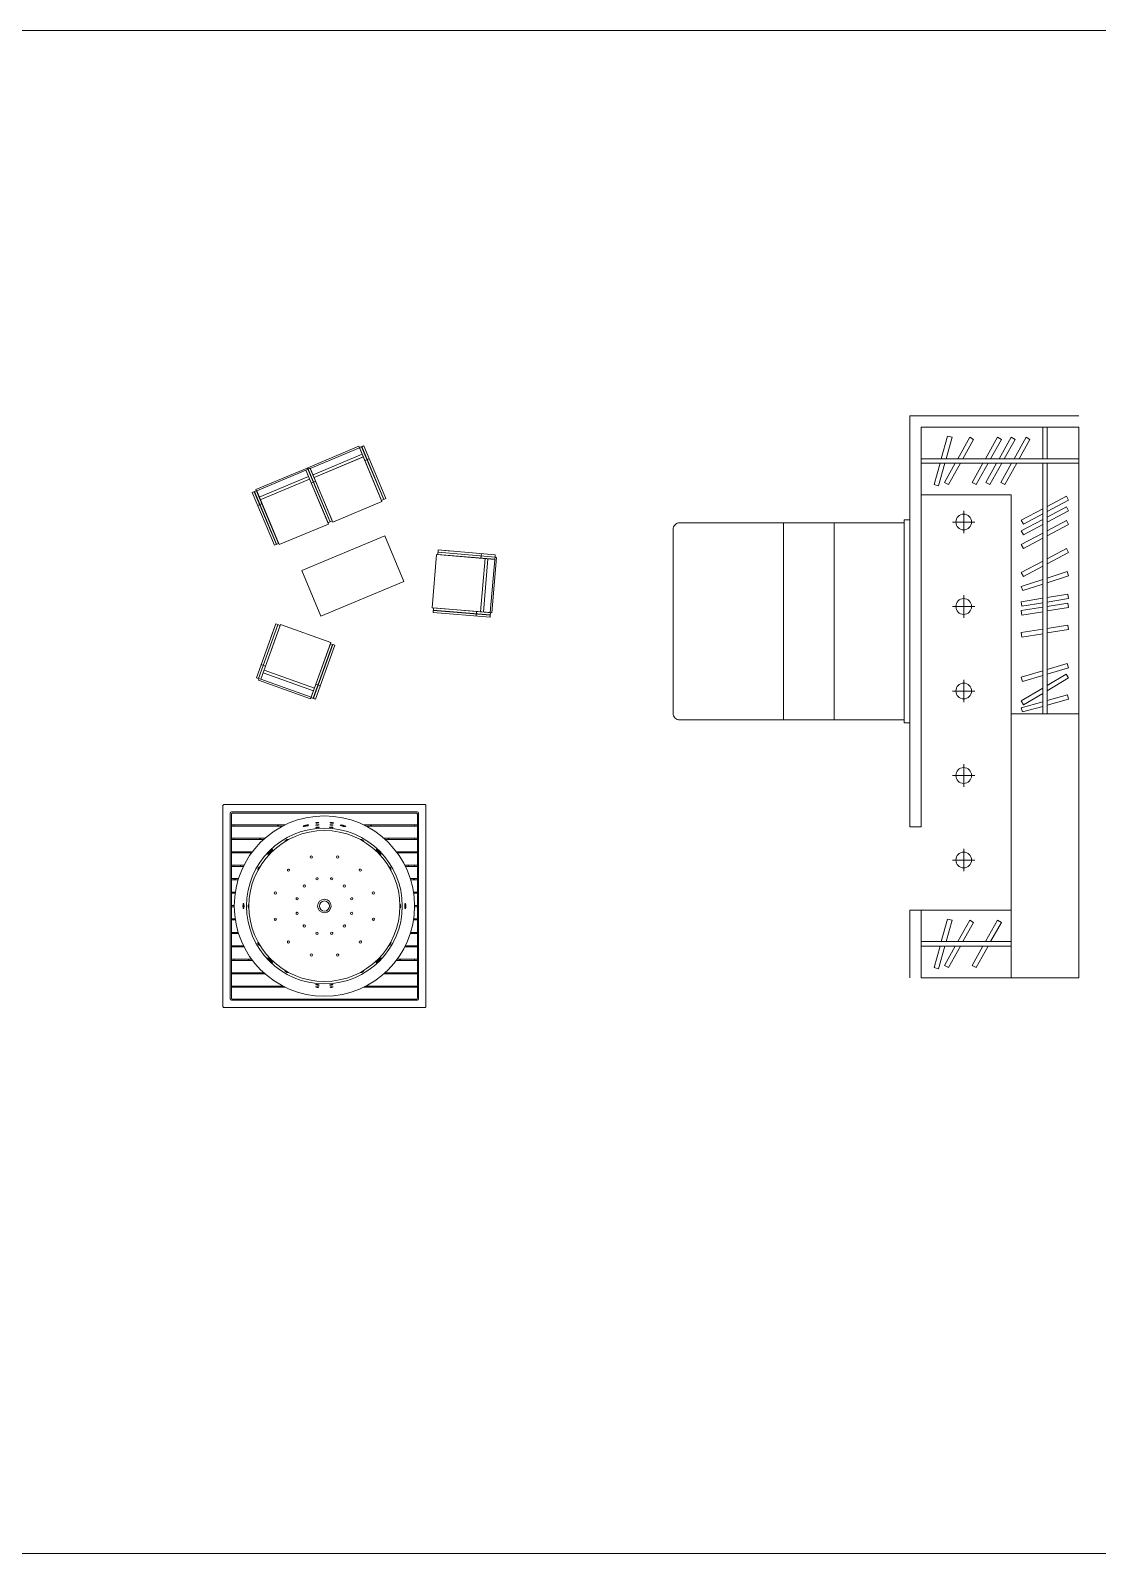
# Model space of a CAD drawing. Header units: millimetres. Extents: x 19901 to 42199, y 14545 to 21214.
# Drawn here: x 27104 to 28051, y 19548 to 20900 of the extents above; entities that cross this region are included whole.
import ezdxf

# ---------------------------------------------------------------- set-up
doc = ezdxf.new("R2010")
doc.units = ezdxf.units.MM
for name, color, linetype, lineweight in [('A-FURN', 9, 'Continuous', 13), ('Arredi', 175, 'Continuous', 13), ('ARREDI_attrezzature_furniture', 175, 'Continuous', 13), ('PROIEZIONI_finissime_fine lines', 251, 'Continuous', 5), ('Wall', 7, 'Continuous', 20)]:
    doc.layers.add(name, color=color, linetype=linetype, lineweight=lineweight)

msp = doc.modelspace()

# ---------------------------------------------------------------- linework, layer by layer
at = {"layer": 'A-FURN'}
for p, q in [((27281, 20205), (27281, 20040)), ((27282, 20206), (27446.8, 20206)), ((27282, 20194.5), (27329.7, 20194.5)), ((27284.5, 20194.5), (27284.5, 20193.5)), ((27447, 20194.5), (27399.3, 20194.5)), ((27444.5, 20194.5), (27444.5, 20193.5)), ((27448, 20204.8), (27448, 20040)), ((27282, 20193.5), (27327.7, 20193.5)), ((27282, 20182.6), (27311.7, 20182.6)), ((27282, 20181.6), (27310.6, 20181.6)), ((27284.5, 20182.6), (27284.5, 20181.6)), ((27447, 20193.5), (27401.3, 20193.5)), ((27447, 20182.6), (27417.3, 20182.6)), ((27447, 20181.6), (27418.4, 20181.6)), ((27444.5, 20182.6), (27444.5, 20181.6)), ((27282, 20170.7), (27300.7, 20170.7)), ((27282, 20169.7), (27299.9, 20169.7)), ((27284.5, 20170.7), (27284.5, 20169.7)), ((27447, 20170.7), (27428.4, 20170.7)), ((27447, 20169.7), (27429.1, 20169.7)), ((27444.5, 20170.7), (27444.5, 20169.7)), ((27282, 20158.7), (27293.2, 20158.7)), ((27282, 20157.7), (27292.7, 20157.7)), ((27284.5, 20158.7), (27284.5, 20157.7)), ((27447, 20158.7), (27435.8, 20158.7)), ((27447, 20157.7), (27436.3, 20157.7)), ((27444.5, 20158.7), (27444.5, 20157.7)), ((27282, 20146.8), (27288.3, 20146.8)), ((27282, 20145.8), (27288, 20145.8)), ((27284.5, 20146.8), (27284.5, 20145.8)), ((27447, 20146.8), (27440.7, 20146.8)), ((27447, 20145.8), (27441, 20145.8)), ((27444.5, 20146.8), (27444.5, 20145.8)), ((27282, 20134.9), (27285.5, 20134.9)), ((27282, 20133.9), (27285.3, 20133.9)), ((27284.5, 20134.9), (27284.5, 20133.9)), ((27447, 20134.9), (27443.5, 20134.9)), ((27447, 20133.9), (27443.7, 20133.9)), ((27444.5, 20134.9), (27444.5, 20133.9)), ((27282, 20123), (27284.5, 20123)), ((27282, 20121.9), (27284.5, 20121.9)), ((27447, 20123), (27444.5, 20123)), ((27447, 20121.9), (27444.5, 20121.9)), ((27282, 20111.1), (27285.3, 20111.1)), ((27282, 20110.1), (27285.5, 20110.1)), ((27282, 20099.1), (27288, 20099.1)), ((27284.5, 20110.1), (27284.5, 20111.1)), ((27284.5, 20098.1), (27284.5, 20099.1)), ((27284.5, 20098.1), (27284.5, 20099.1)), ((27447, 20099.1), (27441, 20099.1)), ((27447, 20110.1), (27443.5, 20110.1)), ((27447, 20111.1), (27443.7, 20111.1)), ((27444.5, 20110.1), (27444.5, 20111.1)), ((27444.5, 20098.1), (27444.5, 20099.1)), ((27444.5, 20098.1), (27444.5, 20099.1)), ((27282, 20098.1), (27288.3, 20098.1)), ((27282, 20087.2), (27292.7, 20087.2)), ((27282, 20086.2), (27293.2, 20086.2)), ((27284.5, 20086.2), (27284.5, 20087.2)), ((27447, 20086.2), (27435.8, 20086.2)), ((27447, 20087.2), (27436.3, 20087.2)), ((27447, 20098.1), (27440.7, 20098.1)), ((27444.5, 20086.2), (27444.5, 20087.2)), ((27282, 20075.3), (27299.9, 20075.3)), ((27282, 20074.3), (27300.7, 20074.3)), ((27284.5, 20074.3), (27284.5, 20075.3)), ((27447, 20074.3), (27428.4, 20074.3)), ((27447, 20075.3), (27429.1, 20075.3)), ((27444.5, 20074.3), (27444.5, 20075.3)), ((27282, 20063.3), (27310.6, 20063.3)), ((27282, 20062.3), (27311.7, 20062.3)), ((27284.5, 20062.3), (27284.5, 20063.3)), ((27447, 20062.3), (27417.3, 20062.3)), ((27447, 20063.3), (27418.4, 20063.3)), ((27444.5, 20062.3), (27444.5, 20063.3)), ((27282, 20051.4), (27327.7, 20051.4)), ((27282, 20050.4), (27329.7, 20050.4)), ((27284.5, 20050.4), (27284.5, 20051.4)), ((27358.3, 20052.1), (27358.3, 20052.1)), ((27370.7, 20052.1), (27370.7, 20052.1)), ((27447, 20050.4), (27399.3, 20050.4)), ((27447, 20051.4), (27401.3, 20051.4)), ((27282, 20039), (27447, 20039))]:
    msp.add_line(p, q, dxfattribs=at)
msp.add_lwpolyline([(23218, 20899.5), (28252.1, 20899.5), (28252.1, 19547.9), (23218, 19547.9)], close=True, dxfattribs=at)
for points in [[(27454.5, 20211.8, 0.414214), (27453.8, 20212.5), (27275.2, 20212.5, 0.414214), (27274.5, 20211.8), (27274.5, 20033.2, 0.414214), (27275.2, 20032.5), (27453.8, 20032.5, 0.414214), (27454.5, 20033.2)], [(27447, 20203.9, 0.414214), (27446, 20204.9), (27283, 20204.9, 0.414214), (27282, 20203.9), (27282, 20040.9, 0.414214), (27283, 20039.9), (27446, 20039.9, 0.414214), (27447, 20040.9)]]:
    msp.add_lwpolyline(points, format="xyb", close=True, dxfattribs=at)
for radius in [80, 69.1, 67, 6, 4.5]:
    msp.add_circle((27364.5, 20122.5), radius, dxfattribs=at)
for centre, radius, start, end in [((27282, 20205), 1, 90, 180), ((27364.5, 20122.5), 82.5, 119.153, 120.5483), ((27364.5, 20122.5), 82.5, 59.4517, 60.847), ((27446.8, 20204.8), 1.2, 0, 90), ((27364.5, 20122.5), 82.5, 133.2191, 134.224), ((27364.5, 20122.5), 82.5, 45.776, 46.7809), ((27364.5, 20122.5), 82.5, 144.2564, 145.1076), ((27364.5, 20122.5), 82.5, 34.8924, 35.7436), ((27364.5, 20122.5), 82.5, 153.9231, 154.6938), ((27364.5, 20122.5), 82.5, 25.3062, 26.0769), ((27364.5, 20122.5), 82.5, 162.8428, 163.5682), ((27364.5, 20122.5), 82.5, 16.4318, 17.1572), ((27364.5, 20122.5), 82.5, 171.3491, 172.051), ((27364.5, 20122.5), 82.5, 7.949, 8.6509), ((27364.5, 20122.5), 82.5, 179.6396, 180.3341), ((27364.5, 20122.5), 82.5, 179.6659, 180.3604), ((27364.5, 20122.5), 82.5, 359.6659, 0.3604), ((27364.5, 20122.5), 82.5, 359.6396, 0.3341), ((27364.5, 20122.5), 82.5, 187.949, 188.6509), ((27364.5, 20122.5), 82.5, 196.4318, 197.1572), ((27364.5, 20122.5), 82.5, 196.4318, 197.1572), ((27364.5, 20122.5), 82.5, 342.8428, 343.5682), ((27364.5, 20122.5), 82.5, 342.8428, 343.5682), ((27364.5, 20122.5), 82.5, 351.3491, 352.051), ((27364.5, 20122.5), 82.5, 205.3062, 206.0769), ((27364.5, 20122.5), 82.5, 333.9231, 334.6938), ((27364.5, 20122.5), 82.5, 214.8924, 215.7436), ((27364.5, 20122.5), 82.5, 324.2564, 325.1076), ((27364.5, 20122.5), 82.5, 225.776, 226.7809), ((27364.5, 20122.5), 82.5, 313.2191, 314.224), ((27364.5, 20122.5), 82.5, 239.4517, 240.847), ((27364.5, 20122.5), 82.5, 299.153, 300.5483), ((27282, 20040), 1, 180, 270), ((27447, 20040), 1, 270, 0)]:
    msp.add_arc(centre, radius, start, end, dxfattribs=at)
for points, knots in [([(27350.5, 20194.3), (27350.3, 20194.7), (27348.1, 20194.3), (27347.8, 20194.2), (27347.6, 20194.2), (27345.6, 20193.6), (27345.6, 20193.2)], [0, 0, 0, 0, 1, 1, 1, 2, 2, 2, 2]), ([(27345.9, 20193.5), (27346.6, 20193.5), (27347.5, 20193.7), (27348.2, 20193.8), (27348.8, 20194), (27349.5, 20194.2), (27350.1, 20194.5)], [0, 0, 0, 0, 1, 1, 1, 2, 2, 2, 2]), ([(27359.6, 20196.5), (27359.6, 20196.5), (27359.6, 20196.5), (27359.6, 20196.5), (27359.6, 20196.5), (27359.5, 20196.5), (27359.5, 20196.5), (27359.5, 20196.5), (27359.5, 20196.5), (27359.5, 20196.5), (27359.5, 20196.5), (27359.5, 20196.6), (27359.5, 20196.6), (27359.5, 20196.6), (27359.4, 20196.6), (27359.4, 20196.6), (27359.4, 20196.6), (27359.3, 20196.6), (27359.3, 20196.6), (27358.9, 20196.7), (27358.3, 20196.7), (27357.9, 20196.6), (27357.8, 20196.6), (27356.6, 20196.5), (27356.6, 20196.2)], [0, 0, 0, 0, 1, 1, 1, 2, 2, 2, 3, 3, 3, 4, 4, 4, 5, 5, 5, 6, 6, 6, 7, 7, 7, 8, 8, 8, 8]), ([(27372.3, 20194.3), (27372.3, 20194.5), (27370.9, 20194.7), (27370.7, 20194.7), (27370.4, 20194.7), (27369.9, 20194.7), (27369.5, 20194.6), (27369.5, 20194.6), (27369.5, 20194.6), (27369.5, 20194.6), (27369.5, 20194.6), (27369.4, 20194.6), (27369.4, 20194.6), (27369.4, 20194.6), (27369.4, 20194.6), (27369.4, 20194.6), (27369.4, 20194.6), (27369.3, 20194.6), (27369.3, 20194.6), (27369.3, 20194.6), (27369.3, 20194.5), (27369.3, 20194.5), (27369.3, 20194.5), (27369.3, 20194.5), (27369.3, 20194.5)], [0, 0, 0, 0, 1, 1, 1, 2, 2, 2, 3, 3, 3, 4, 4, 4, 5, 5, 5, 6, 6, 6, 7, 7, 7, 8, 8, 8, 8]), ([(27372.5, 20196.2), (27372.5, 20196.2), (27372.5, 20196.2), (27372.5, 20196.2), (27372.5, 20196.2), (27372.5, 20196.3), (27372.5, 20196.3), (27372.5, 20196.3), (27372.4, 20196.3), (27372.4, 20196.3), (27372.4, 20196.3), (27372.4, 20196.3), (27372.4, 20196.3), (27372.4, 20196.3), (27372.3, 20196.3), (27372.3, 20196.3), (27372.3, 20196.3), (27372.2, 20196.4), (27372.2, 20196.4), (27371.8, 20196.5), (27371.3, 20196.6), (27370.9, 20196.6), (27370.5, 20196.7), (27370.1, 20196.7), (27369.7, 20196.6), (27369.7, 20196.6), (27369.6, 20196.6), (27369.6, 20196.6), (27369.6, 20196.6), (27369.6, 20196.5), (27369.6, 20196.5), (27369.6, 20196.5), (27369.5, 20196.5), (27369.5, 20196.5), (27369.5, 20196.5), (27369.5, 20196.5), (27369.5, 20196.5), (27369.5, 20196.5), (27369.5, 20196.5), (27369.5, 20196.5), (27369.5, 20196.5), (27369.5, 20196.5), (27369.5, 20196.5)], [0, 0, 0, 0, 1, 1, 1, 2, 2, 2, 3, 3, 3, 4, 4, 4, 5, 5, 5, 6, 6, 6, 7, 7, 7, 8, 8, 8, 9, 9, 9, 10, 10, 10, 11, 11, 11, 12, 12, 12, 13, 13, 13, 14, 14, 14, 14]), ([(27369.5, 20196.5), (27369.5, 20196.5), (27369.5, 20196.4), (27369.5, 20196.4), (27369.5, 20196.4), (27369.5, 20196.4), (27369.5, 20196.4), (27369.5, 20196.4), (27369.5, 20196.4), (27369.5, 20196.4), (27369.5, 20196.4), (27369.6, 20196.3), (27369.6, 20196.3), (27369.6, 20196.3), (27369.6, 20196.3), (27369.6, 20196.3), (27370, 20196.2), (27370.5, 20196.1), (27370.9, 20196.1), (27371.3, 20196), (27371.8, 20196), (27372.2, 20196.1), (27372.2, 20196.1), (27372.3, 20196.1), (27372.3, 20196.1), (27372.3, 20196.1), (27372.4, 20196.1), (27372.4, 20196.1), (27372.4, 20196.1), (27372.4, 20196.1), (27372.4, 20196.1), (27372.4, 20196.1), (27372.5, 20196.1), (27372.5, 20196.1), (27372.5, 20196.1), (27372.5, 20196.2), (27372.5, 20196.2), (27372.5, 20196.2), (27372.5, 20196.2), (27372.5, 20196.2)], [0, 0, 0, 0, 1, 1, 1, 2, 2, 2, 3, 3, 3, 4, 4, 4, 5, 5, 5, 6, 6, 6, 7, 7, 7, 8, 8, 8, 9, 9, 9, 10, 10, 10, 11, 11, 11, 12, 12, 12, 13, 13, 13, 13]), ([(27378.5, 20194.3), (27378.5, 20193.9), (27380.7, 20193.3), (27381, 20193.3), (27381.2, 20193.2), (27383.3, 20192.8), (27383.4, 20193.2)], [0, 0, 0, 0, 1, 1, 1, 2, 2, 2, 2]), ([(27379, 20194.5), (27379.6, 20194.1), (27380.4, 20193.9), (27381.1, 20193.8), (27381.7, 20193.6), (27382.5, 20193.5), (27383.1, 20193.5)], [0, 0, 0, 0, 1, 1, 1, 2, 2, 2, 2]), ([(27359.9, 20192.4), (27359.9, 20192.5), (27359.7, 20192.5), (27359.6, 20192.5), (27359.3, 20192.6), (27358.7, 20192.6), (27358.3, 20192.6), (27358.1, 20192.5), (27357, 20192.4), (27356.9, 20192.1)], [0, 0, 0, 0, 1, 1, 1, 2, 2, 2, 3, 3, 3, 3]), ([(27356.9, 20192.1), (27357, 20192), (27357, 20192), (27357.1, 20192), (27357.5, 20191.9), (27357.9, 20191.9), (27358.3, 20192), (27358.8, 20192), (27359.3, 20192.1), (27359.7, 20192.2), (27359.8, 20192.3), (27359.9, 20192.3), (27359.9, 20192.4)], [0, 0, 0, 0, 1, 1, 1, 2, 2, 2, 3, 3, 3, 4, 4, 4, 4]), ([(27369.1, 20192.4), (27369.1, 20192.4), (27369.1, 20192.4), (27369.1, 20192.4), (27369.1, 20192.4), (27369.2, 20192.3), (27369.2, 20192.3), (27369.2, 20192.3), (27369.2, 20192.3), (27369.2, 20192.3), (27369.2, 20192.3), (27369.2, 20192.3), (27369.2, 20192.3), (27369.2, 20192.3), (27369.3, 20192.2), (27369.3, 20192.2), (27369.7, 20192.1), (27370.1, 20192), (27370.5, 20192), (27370.9, 20192), (27371.5, 20191.9), (27371.9, 20192), (27372, 20192), (27372.1, 20192), (27372.1, 20192.1)], [0, 0, 0, 0, 1, 1, 1, 2, 2, 2, 3, 3, 3, 4, 4, 4, 5, 5, 5, 6, 6, 6, 7, 7, 7, 8, 8, 8, 8]), ([(27318.5, 20172.8), (27318.1, 20173.1), (27316, 20171.3), (27315.8, 20171), (27315.5, 20170.8), (27313.8, 20168.8), (27314.1, 20168.4)], [0, 0, 0, 0, 1, 1, 1, 2, 2, 2, 2]), ([(27314.1, 20168.8), (27314.9, 20169.2), (27315.6, 20169.9), (27316.3, 20170.6), (27316.9, 20171.1), (27317.7, 20172), (27318.1, 20172.8)], [0, 0, 0, 0, 1, 1, 1, 2, 2, 2, 2]), ([(27314.1, 20168.4), (27314.5, 20168.1), (27316.5, 20170), (27316.6, 20170.1), (27316.8, 20170.3), (27318.9, 20172.4), (27318.5, 20172.8)], [0, 0, 0, 0, 1, 1, 1, 2, 2, 2, 2]), ([(27353.7, 20166.2), (27353.8, 20166.1), (27353.8, 20166.1), (27353.8, 20166), (27353.8, 20165.4), (27353.3, 20165), (27352.8, 20165), (27352.2, 20165), (27351.8, 20165.4), (27351.8, 20166), (27351.8, 20166.5), (27352.2, 20167), (27352.8, 20167), (27353.2, 20167), (27353.6, 20166.7), (27353.7, 20166.2)], [0, 0, 0, 0, 1, 1, 1, 2, 2, 2, 3, 3, 3, 4, 4, 4, 5, 5, 5, 5]), ([(27375.2, 20166.2), (27375.3, 20166.7), (27375.7, 20167), (27376.2, 20167), (27376.7, 20167), (27377.2, 20166.5), (27377.2, 20166), (27377.2, 20165.4), (27376.7, 20165), (27376.2, 20165), (27375.6, 20165), (27375.2, 20165.4), (27375.2, 20166), (27375.2, 20166.1), (27375.2, 20166.1), (27375.2, 20166.2)], [0, 0, 0, 0, 1, 1, 1, 2, 2, 2, 3, 3, 3, 4, 4, 4, 5, 5, 5, 5]), ([(27410.5, 20172.8), (27410.1, 20172.4), (27412.2, 20170.3), (27412.4, 20170.1), (27412.5, 20170), (27414.5, 20168.1), (27414.8, 20168.4)], [0, 0, 0, 0, 1, 1, 1, 2, 2, 2, 2]), ([(27414.8, 20168.4), (27415.2, 20168.8), (27413.4, 20170.8), (27413.2, 20171), (27413, 20171.3), (27410.9, 20173.1), (27410.5, 20172.8)], [0, 0, 0, 0, 1, 1, 1, 2, 2, 2, 2]), ([(27410.9, 20172.8), (27411.2, 20172), (27412.1, 20171.1), (27412.7, 20170.6), (27413.3, 20169.9), (27414, 20169.2), (27414.8, 20168.8)], [0, 0, 0, 0, 1, 1, 1, 2, 2, 2, 2]), ([(27333.3, 20155), (27333.5, 20154.8), (27333.6, 20154.6), (27333.6, 20154.3), (27333.6, 20153.8), (27333.1, 20153.3), (27332.6, 20153.3), (27332, 20153.3), (27331.6, 20153.8), (27331.6, 20154.3), (27331.6, 20154.9), (27332, 20155.3), (27332.6, 20155.3), (27332.8, 20155.3), (27333.1, 20155.2), (27333.3, 20155)], [0, 0, 0, 0, 1, 1, 1, 2, 2, 2, 3, 3, 3, 4, 4, 4, 5, 5, 5, 5]), ([(27395.7, 20155), (27395.9, 20155.2), (27396.1, 20155.3), (27396.4, 20155.3), (27396.9, 20155.3), (27397.4, 20154.9), (27397.4, 20154.3), (27397.4, 20153.8), (27396.9, 20153.3), (27396.4, 20153.3), (27395.8, 20153.3), (27395.4, 20153.8), (27395.4, 20154.3), (27395.4, 20154.6), (27395.5, 20154.8), (27395.7, 20155)], [0, 0, 0, 0, 1, 1, 1, 2, 2, 2, 3, 3, 3, 4, 4, 4, 5, 5, 5, 5]), ([(27347.4, 20140.9), (27347.6, 20140.7), (27347.7, 20140.4), (27347.7, 20140.2), (27347.7, 20139.6), (27347.3, 20139.2), (27346.7, 20139.2), (27346.2, 20139.2), (27345.7, 20139.6), (27345.7, 20140.2), (27345.7, 20140.7), (27346.2, 20141.2), (27346.7, 20141.2), (27347, 20141.2), (27347.3, 20141.1), (27347.4, 20140.9)], [0, 0, 0, 0, 1, 1, 1, 2, 2, 2, 3, 3, 3, 4, 4, 4, 5, 5, 5, 5]), ([(27358.9, 20146.9), (27358.9, 20146.8), (27359, 20146.7), (27359, 20146.6), (27359, 20146.1), (27358.5, 20145.6), (27358, 20145.6), (27357.4, 20145.6), (27356.9, 20146.1), (27356.9, 20146.6), (27356.9, 20147.2), (27357.4, 20147.6), (27358, 20147.6), (27358.4, 20147.6), (27358.8, 20147.3), (27358.9, 20146.9)], [0, 0, 0, 0, 1, 1, 1, 2, 2, 2, 3, 3, 3, 4, 4, 4, 5, 5, 5, 5]), ([(27370, 20146.9), (27370.2, 20147.3), (27370.6, 20147.6), (27371, 20147.6), (27371.6, 20147.6), (27372, 20147.2), (27372, 20146.6), (27372, 20146.1), (27371.6, 20145.6), (27371, 20145.6), (27370.5, 20145.6), (27370, 20146.1), (27370, 20146.6), (27370, 20146.7), (27370, 20146.8), (27370, 20146.9)], [0, 0, 0, 0, 1, 1, 1, 2, 2, 2, 3, 3, 3, 4, 4, 4, 5, 5, 5, 5]), ([(27381.5, 20140.9), (27381.7, 20141.1), (27382, 20141.2), (27382.2, 20141.2), (27382.8, 20141.2), (27383.2, 20140.7), (27383.2, 20140.2), (27383.2, 20139.6), (27382.8, 20139.2), (27382.2, 20139.2), (27381.7, 20139.2), (27381.2, 20139.6), (27381.2, 20140.2), (27381.2, 20140.4), (27381.3, 20140.7), (27381.5, 20140.9)], [0, 0, 0, 0, 1, 1, 1, 2, 2, 2, 3, 3, 3, 4, 4, 4, 5, 5, 5, 5]), ([(27321.2, 20135.1), (27321.6, 20135), (27321.9, 20134.6), (27321.9, 20134.1), (27321.9, 20133.6), (27321.5, 20133.1), (27320.9, 20133.1), (27320.4, 20133.1), (27319.9, 20133.6), (27319.9, 20134.1), (27319.9, 20134.7), (27320.4, 20135.1), (27320.9, 20135.1), (27321, 20135.1), (27321.1, 20135.1), (27321.2, 20135.1)], [0, 0, 0, 0, 1, 1, 1, 2, 2, 2, 3, 3, 3, 4, 4, 4, 5, 5, 5, 5]), ([(27340.5, 20129.9), (27341, 20129.8), (27341.3, 20129.4), (27341.3, 20128.9), (27341.3, 20128.4), (27340.8, 20127.9), (27340.3, 20127.9), (27339.7, 20127.9), (27339.3, 20128.4), (27339.3, 20128.9), (27339.3, 20129.5), (27339.7, 20129.9), (27340.3, 20129.9), (27340.3, 20129.9), (27340.4, 20129.9), (27340.5, 20129.9)], [0, 0, 0, 0, 1, 1, 1, 2, 2, 2, 3, 3, 3, 4, 4, 4, 5, 5, 5, 5]), ([(27388.4, 20129.9), (27388.5, 20129.9), (27388.6, 20129.9), (27388.7, 20129.9), (27389.3, 20129.9), (27389.7, 20129.5), (27389.7, 20128.9), (27389.7, 20128.4), (27389.3, 20127.9), (27388.7, 20127.9), (27388.2, 20127.9), (27387.7, 20128.4), (27387.7, 20128.9), (27387.7, 20129.4), (27388, 20129.8), (27388.4, 20129.9)], [0, 0, 0, 0, 1, 1, 1, 2, 2, 2, 3, 3, 3, 4, 4, 4, 5, 5, 5, 5]), ([(27407.8, 20135.1), (27407.9, 20135.1), (27408, 20135.1), (27408, 20135.1), (27408.6, 20135.1), (27409, 20134.7), (27409, 20134.1), (27409, 20133.6), (27408.6, 20133.1), (27408, 20133.1), (27407.5, 20133.1), (27407, 20133.6), (27407, 20134.1), (27407, 20134.6), (27407.3, 20135), (27407.8, 20135.1)], [0, 0, 0, 0, 1, 1, 1, 2, 2, 2, 3, 3, 3, 4, 4, 4, 5, 5, 5, 5]), ([(27292.8, 20125), (27292.3, 20124.9), (27292.2, 20122.9), (27292.2, 20122.6), (27292.2, 20122.3), (27292.3, 20120.1), (27292.8, 20120)], [0, 0, 0, 0, 1, 1, 1, 2, 2, 2, 2]), ([(27297.1, 20124), (27296.8, 20123.9), (27296.8, 20122.7), (27296.8, 20122.6), (27296.8, 20122.4), (27296.8, 20121), (27297.1, 20121)], [0, 0, 0, 0, 1, 1, 1, 2, 2, 2, 2]), ([(27297.1, 20121), (27297.1, 20121), (27297.1, 20121), (27297.1, 20121), (27297.1, 20121), (27297.2, 20121), (27297.2, 20121), (27297.2, 20121), (27297.2, 20121), (27297.2, 20121), (27297.2, 20121), (27297.2, 20121.1), (27297.2, 20121.1), (27297.2, 20121.1), (27297.2, 20121.1), (27297.2, 20121.1), (27297.2, 20121.1), (27297.3, 20121.2), (27297.3, 20121.2), (27297.4, 20121.7), (27297.4, 20122.1), (27297.4, 20122.6), (27297.4, 20122.9), (27297.4, 20123.5), (27297.2, 20123.8), (27297.2, 20123.8), (27297.2, 20123.9), (27297.2, 20123.9), (27297.2, 20123.9), (27297.2, 20123.9), (27297.2, 20123.9), (27297.2, 20123.9), (27297.2, 20123.9), (27297.2, 20123.9), (27297.2, 20123.9), (27297.1, 20124), (27297.1, 20124), (27297.1, 20124), (27297.1, 20124), (27297.1, 20124)], [0, 0, 0, 0, 1, 1, 1, 2, 2, 2, 3, 3, 3, 4, 4, 4, 5, 5, 5, 6, 6, 6, 7, 7, 7, 8, 8, 8, 9, 9, 9, 10, 10, 10, 11, 11, 11, 12, 12, 12, 13, 13, 13, 13]), ([(27340, 20117), (27340.1, 20117), (27340.2, 20117), (27340.3, 20117), (27340.8, 20117), (27341.3, 20116.5), (27341.3, 20116), (27341.3, 20115.4), (27340.8, 20115), (27340.3, 20115), (27339.7, 20115), (27339.3, 20115.4), (27339.3, 20116), (27339.3, 20116.4), (27339.6, 20116.8), (27340, 20117)], [0, 0, 0, 0, 1, 1, 1, 2, 2, 2, 3, 3, 3, 4, 4, 4, 5, 5, 5, 5]), ([(27389, 20117), (27389.4, 20116.8), (27389.7, 20116.4), (27389.7, 20116), (27389.7, 20115.4), (27389.3, 20115), (27388.7, 20115), (27388.2, 20115), (27387.7, 20115.4), (27387.7, 20116), (27387.7, 20116.5), (27388.2, 20117), (27388.7, 20117), (27388.8, 20117), (27388.9, 20117), (27389, 20117)], [0, 0, 0, 0, 1, 1, 1, 2, 2, 2, 3, 3, 3, 4, 4, 4, 5, 5, 5, 5]), ([(27431.9, 20124), (27431.9, 20124), (27431.8, 20124), (27431.8, 20124), (27431.8, 20124), (27431.8, 20123.9), (27431.8, 20123.9), (27431.8, 20123.9), (27431.8, 20123.9), (27431.8, 20123.9), (27431.8, 20123.9), (27431.7, 20123.9), (27431.7, 20123.9), (27431.7, 20123.9), (27431.7, 20123.8), (27431.7, 20123.8), (27431.6, 20123.5), (27431.6, 20122.9), (27431.6, 20122.6), (27431.6, 20122.1), (27431.6, 20121.7), (27431.7, 20121.2), (27431.7, 20121.2), (27431.7, 20121.1), (27431.7, 20121.1), (27431.7, 20121.1), (27431.7, 20121.1), (27431.7, 20121.1), (27431.7, 20121.1), (27431.8, 20121), (27431.8, 20121), (27431.8, 20121), (27431.8, 20121), (27431.8, 20121), (27431.8, 20121), (27431.8, 20121), (27431.8, 20121), (27431.8, 20121), (27431.9, 20121), (27431.9, 20121)], [0, 0, 0, 0, 1, 1, 1, 2, 2, 2, 3, 3, 3, 4, 4, 4, 5, 5, 5, 6, 6, 6, 7, 7, 7, 8, 8, 8, 9, 9, 9, 10, 10, 10, 11, 11, 11, 12, 12, 12, 13, 13, 13, 13]), ([(27431.9, 20121), (27432.1, 20121), (27432.2, 20122.4), (27432.2, 20122.6), (27432.2, 20122.7), (27432.1, 20123.9), (27431.9, 20124)], [0, 0, 0, 0, 1, 1, 1, 2, 2, 2, 2]), ([(27436.2, 20120), (27436.7, 20120.1), (27436.8, 20122.3), (27436.7, 20122.6), (27436.8, 20122.9), (27436.6, 20124.9), (27436.2, 20125)], [0, 0, 0, 0, 1, 1, 1, 2, 2, 2, 2]), ([(27320.7, 20111.8), (27320.7, 20111.8), (27320.8, 20111.8), (27320.9, 20111.8), (27321.5, 20111.8), (27321.9, 20111.4), (27321.9, 20110.8), (27321.9, 20110.3), (27321.5, 20109.8), (27320.9, 20109.8), (27320.4, 20109.8), (27319.9, 20110.3), (27319.9, 20110.8), (27319.9, 20111.3), (27320.2, 20111.7), (27320.7, 20111.8)], [0, 0, 0, 0, 1, 1, 1, 2, 2, 2, 3, 3, 3, 4, 4, 4, 5, 5, 5, 5]), ([(27346, 20105.5), (27346.2, 20105.7), (27346.5, 20105.8), (27346.7, 20105.8), (27347.3, 20105.8), (27347.7, 20105.3), (27347.7, 20104.8), (27347.7, 20104.2), (27347.3, 20103.8), (27346.7, 20103.8), (27346.2, 20103.8), (27345.7, 20104.2), (27345.7, 20104.8), (27345.7, 20105), (27345.8, 20105.3), (27346, 20105.5)], [0, 0, 0, 0, 1, 1, 1, 2, 2, 2, 3, 3, 3, 4, 4, 4, 5, 5, 5, 5]), ([(27357, 20098.6), (27357.1, 20099), (27357.5, 20099.3), (27358, 20099.3), (27358.5, 20099.3), (27359, 20098.9), (27359, 20098.3), (27359, 20097.7), (27358.5, 20097.3), (27358, 20097.3), (27357.4, 20097.3), (27356.9, 20097.7), (27356.9, 20098.3), (27356.9, 20098.4), (27357, 20098.5), (27357, 20098.6)], [0, 0, 0, 0, 1, 1, 1, 2, 2, 2, 3, 3, 3, 4, 4, 4, 5, 5, 5, 5]), ([(27372, 20098.6), (27372, 20098.5), (27372, 20098.4), (27372, 20098.3), (27372, 20097.7), (27371.6, 20097.3), (27371, 20097.3), (27370.5, 20097.3), (27370, 20097.7), (27370, 20098.3), (27370, 20098.9), (27370.5, 20099.3), (27371, 20099.3), (27371.5, 20099.3), (27371.9, 20099), (27372, 20098.6)], [0, 0, 0, 0, 1, 1, 1, 2, 2, 2, 3, 3, 3, 4, 4, 4, 5, 5, 5, 5]), ([(27382.9, 20105.5), (27383.1, 20105.3), (27383.2, 20105), (27383.2, 20104.8), (27383.2, 20104.2), (27382.8, 20103.8), (27382.2, 20103.8), (27381.7, 20103.8), (27381.2, 20104.2), (27381.2, 20104.8), (27381.2, 20105.3), (27381.7, 20105.8), (27382.2, 20105.8), (27382.5, 20105.8), (27382.7, 20105.7), (27382.9, 20105.5)], [0, 0, 0, 0, 1, 1, 1, 2, 2, 2, 3, 3, 3, 4, 4, 4, 5, 5, 5, 5]), ([(27408.3, 20111.8), (27408.7, 20111.7), (27409, 20111.3), (27409, 20110.8), (27409, 20110.3), (27408.6, 20109.8), (27408, 20109.8), (27407.5, 20109.8), (27407, 20110.3), (27407, 20110.8), (27407, 20111.4), (27407.5, 20111.8), (27408, 20111.8), (27408.1, 20111.8), (27408.2, 20111.8), (27408.3, 20111.8)], [0, 0, 0, 0, 1, 1, 1, 2, 2, 2, 3, 3, 3, 4, 4, 4, 5, 5, 5, 5]), ([(27305.4, 20090.1), (27305.4, 20090.1), (27305.4, 20090.1), (27305.4, 20090.1), (27305.4, 20090.1), (27305.3, 20090.1), (27305.3, 20090.1), (27305.3, 20090.1), (27305.3, 20090), (27305.3, 20090), (27305.3, 20090), (27305.3, 20090), (27305.3, 20090), (27305.3, 20090), (27305.3, 20089.9), (27305.3, 20089.9), (27305.3, 20089.9), (27305.3, 20089.9), (27305.3, 20089.9), (27305.4, 20089.5), (27305.6, 20089.1), (27305.8, 20088.7), (27305.9, 20088.6), (27306.6, 20087.4), (27306.9, 20087.5)], [0, 0, 0, 0, 1, 1, 1, 2, 2, 2, 3, 3, 3, 4, 4, 4, 5, 5, 5, 6, 6, 6, 7, 7, 7, 8, 8, 8, 8]), ([(27306.9, 20087.5), (27307.1, 20087.6), (27306.4, 20089), (27306.3, 20089), (27306.1, 20089.4), (27305.9, 20089.8), (27305.6, 20090), (27305.5, 20090.1), (27305.5, 20090.1), (27305.4, 20090.1)], [0, 0, 0, 0, 1, 1, 1, 2, 2, 2, 3, 3, 3, 3]), ([(27331.9, 20091.3), (27332.1, 20091.5), (27332.3, 20091.6), (27332.6, 20091.6), (27333.1, 20091.6), (27333.6, 20091.2), (27333.6, 20090.6), (27333.6, 20090.1), (27333.1, 20089.6), (27332.6, 20089.6), (27332, 20089.6), (27331.6, 20090.1), (27331.6, 20090.6), (27331.6, 20090.9), (27331.7, 20091.1), (27331.9, 20091.3)], [0, 0, 0, 0, 1, 1, 1, 2, 2, 2, 3, 3, 3, 4, 4, 4, 5, 5, 5, 5]), ([(27397.1, 20091.3), (27397.3, 20091.1), (27397.4, 20090.9), (27397.4, 20090.6), (27397.4, 20090.1), (27396.9, 20089.6), (27396.4, 20089.6), (27395.8, 20089.6), (27395.4, 20090.1), (27395.4, 20090.6), (27395.4, 20091.2), (27395.8, 20091.6), (27396.4, 20091.6), (27396.6, 20091.6), (27396.9, 20091.5), (27397.1, 20091.3)], [0, 0, 0, 0, 1, 1, 1, 2, 2, 2, 3, 3, 3, 4, 4, 4, 5, 5, 5, 5]), ([(27423.6, 20090.1), (27423.5, 20090.1), (27423.5, 20090.1), (27423.4, 20090), (27423.1, 20089.8), (27422.9, 20089.4), (27422.6, 20089), (27422.6, 20089), (27421.9, 20087.6), (27422.1, 20087.5)], [0, 0, 0, 0, 1, 1, 1, 2, 2, 2, 3, 3, 3, 3]), ([(27422.1, 20087.5), (27422.4, 20087.4), (27423.1, 20088.6), (27423.2, 20088.7), (27423.3, 20089.1), (27423.5, 20089.5), (27423.6, 20089.9), (27423.6, 20089.9), (27423.6, 20089.9), (27423.6, 20089.9), (27423.6, 20089.9), (27423.6, 20090), (27423.6, 20090), (27423.6, 20090), (27423.6, 20090), (27423.6, 20090), (27423.6, 20090), (27423.6, 20090.1), (27423.6, 20090.1), (27423.6, 20090.1), (27423.6, 20090.1), (27423.6, 20090.1), (27423.6, 20090.1), (27423.6, 20090.1), (27423.6, 20090.1)], [0, 0, 0, 0, 1, 1, 1, 2, 2, 2, 3, 3, 3, 4, 4, 4, 5, 5, 5, 6, 6, 6, 7, 7, 7, 8, 8, 8, 8]), ([(27314.1, 20076.5), (27314.1, 20076.5), (27314.1, 20076.4), (27314.1, 20076.4), (27314.1, 20076.4), (27314.1, 20076.3), (27314.1, 20076.3), (27314.1, 20076.3), (27314.1, 20076.2), (27314.1, 20076.2), (27314.1, 20076.2), (27314.1, 20076.1), (27314.1, 20076.1), (27314.1, 20076.1), (27314.2, 20076), (27314.2, 20076), (27314.6, 20075.2), (27315.3, 20074.5), (27315.9, 20073.9), (27316.1, 20073.6), (27318, 20071.9), (27318.5, 20072.2)], [0, 0, 0, 0, 1, 1, 1, 2, 2, 2, 3, 3, 3, 4, 4, 4, 5, 5, 5, 6, 6, 6, 7, 7, 7, 7]), ([(27351.8, 20079.2), (27351.9, 20079.7), (27352.3, 20080), (27352.8, 20080), (27353.3, 20080), (27353.8, 20079.5), (27353.8, 20079), (27353.8, 20078.4), (27353.3, 20078), (27352.8, 20078), (27352.2, 20078), (27351.8, 20078.4), (27351.8, 20079), (27351.8, 20079), (27351.8, 20079.1), (27351.8, 20079.2)], [0, 0, 0, 0, 1, 1, 1, 2, 2, 2, 3, 3, 3, 4, 4, 4, 5, 5, 5, 5]), ([(27377.2, 20079.2), (27377.2, 20079.1), (27377.2, 20079), (27377.2, 20079), (27377.2, 20078.4), (27376.7, 20078), (27376.2, 20078), (27375.6, 20078), (27375.2, 20078.4), (27375.2, 20079), (27375.2, 20079.5), (27375.6, 20080), (27376.2, 20080), (27376.6, 20080), (27377, 20079.7), (27377.2, 20079.2)], [0, 0, 0, 0, 1, 1, 1, 2, 2, 2, 3, 3, 3, 4, 4, 4, 5, 5, 5, 5]), ([(27410.5, 20072.2), (27410.9, 20071.9), (27412.8, 20073.6), (27413.1, 20073.9), (27413.7, 20074.5), (27414.4, 20075.2), (27414.8, 20076), (27414.8, 20076), (27414.8, 20076.1), (27414.8, 20076.1), (27414.8, 20076.1), (27414.8, 20076.2), (27414.8, 20076.2), (27414.8, 20076.2), (27414.9, 20076.3), (27414.9, 20076.3), (27414.9, 20076.3), (27414.9, 20076.4), (27414.9, 20076.4), (27414.9, 20076.4), (27414.9, 20076.5), (27414.8, 20076.5)], [0, 0, 0, 0, 1, 1, 1, 2, 2, 2, 3, 3, 3, 4, 4, 4, 5, 5, 5, 6, 6, 6, 7, 7, 7, 7]), ([(27329.5, 20064.9), (27329.4, 20064.8), (27329.5, 20064.8), (27329.6, 20064.7), (27329.8, 20064.4), (27330.2, 20064.1), (27330.5, 20064), (27330.6, 20063.9), (27331.9, 20063.2), (27332.1, 20063.4)], [0, 0, 0, 0, 1, 1, 1, 2, 2, 2, 3, 3, 3, 3]), ([(27396.9, 20063.4), (27397.1, 20063.2), (27398.3, 20063.9), (27398.4, 20064), (27398.7, 20064.1), (27399.2, 20064.4), (27399.4, 20064.7), (27399.4, 20064.8), (27399.5, 20064.8), (27399.5, 20064.9)], [0, 0, 0, 0, 1, 1, 1, 2, 2, 2, 3, 3, 3, 3]), ([(27356.6, 20050.7), (27356.7, 20050.4), (27357.9, 20050.3), (27358, 20050.3), (27358.2, 20050.2), (27359.6, 20050.1), (27359.6, 20050.4)], [0, 0, 0, 0, 1, 1, 1, 2, 2, 2, 2]), ([(27359.8, 20052.6), (27359.8, 20052.6), (27359.7, 20052.7), (27359.6, 20052.7), (27359.2, 20052.9), (27358.7, 20052.9), (27358.2, 20053), (27357.8, 20053), (27357.4, 20053), (27357, 20052.9), (27356.9, 20052.9), (27356.9, 20052.9), (27356.8, 20052.8)], [0, 0, 0, 0, 1, 1, 1, 2, 2, 2, 3, 3, 3, 4, 4, 4, 4]), ([(27356.8, 20052.8), (27356.8, 20052.8), (27356.8, 20052.8), (27356.8, 20052.8), (27356.8, 20052.8), (27356.8, 20052.8), (27356.8, 20052.8), (27356.8, 20052.8), (27356.9, 20052.7), (27356.9, 20052.7), (27356.9, 20052.7), (27356.9, 20052.7), (27356.9, 20052.7), (27356.9, 20052.7), (27357, 20052.7), (27357, 20052.7), (27357, 20052.7), (27357, 20052.6), (27357, 20052.6), (27357.3, 20052.5), (27357.8, 20052.4), (27358.2, 20052.4), (27358.6, 20052.3), (27359.1, 20052.3), (27359.5, 20052.4), (27359.5, 20052.4), (27359.6, 20052.4), (27359.6, 20052.4), (27359.6, 20052.4), (27359.7, 20052.5), (27359.7, 20052.5), (27359.7, 20052.5), (27359.8, 20052.5), (27359.8, 20052.5), (27359.8, 20052.5), (27359.8, 20052.5), (27359.8, 20052.5), (27359.8, 20052.5), (27359.8, 20052.6), (27359.8, 20052.6)], [0, 0, 0, 0, 1, 1, 1, 2, 2, 2, 3, 3, 3, 4, 4, 4, 5, 5, 5, 6, 6, 6, 7, 7, 7, 8, 8, 8, 9, 9, 9, 10, 10, 10, 11, 11, 11, 12, 12, 12, 13, 13, 13, 13]), ([(27372.1, 20052.8), (27372.1, 20052.9), (27372, 20052.9), (27372, 20052.9), (27371.5, 20053), (27371.1, 20053), (27370.7, 20053), (27370.3, 20052.9), (27369.8, 20052.9), (27369.4, 20052.7), (27369.3, 20052.7), (27369.1, 20052.6), (27369.1, 20052.6)], [0, 0, 0, 0, 1, 1, 1, 2, 2, 2, 3, 3, 3, 4, 4, 4, 4]), ([(27369.1, 20052.6), (27369.1, 20052.6), (27369.2, 20052.5), (27369.2, 20052.5), (27369.2, 20052.5), (27369.2, 20052.5), (27369.2, 20052.5), (27369.2, 20052.5), (27369.3, 20052.5), (27369.3, 20052.5), (27369.3, 20052.5), (27369.3, 20052.4), (27369.3, 20052.4), (27369.3, 20052.4), (27369.4, 20052.4), (27369.4, 20052.4), (27369.8, 20052.3), (27370.4, 20052.3), (27370.8, 20052.4), (27371.1, 20052.4), (27371.6, 20052.5), (27371.9, 20052.6), (27371.9, 20052.6), (27372, 20052.7), (27372, 20052.7), (27372, 20052.7), (27372.1, 20052.7), (27372.1, 20052.7), (27372.1, 20052.7), (27372.1, 20052.7), (27372.1, 20052.7), (27372.1, 20052.7), (27372.1, 20052.8), (27372.1, 20052.8), (27372.1, 20052.8), (27372.1, 20052.8), (27372.1, 20052.8), (27372.1, 20052.8), (27372.1, 20052.8), (27372.1, 20052.8)], [0, 0, 0, 0, 1, 1, 1, 2, 2, 2, 3, 3, 3, 4, 4, 4, 5, 5, 5, 6, 6, 6, 7, 7, 7, 8, 8, 8, 9, 9, 9, 10, 10, 10, 11, 11, 11, 12, 12, 12, 13, 13, 13, 13]), ([(27369.3, 20050.4), (27369.4, 20050.1), (27370.8, 20050.2), (27371, 20050.3), (27371.1, 20050.3), (27372.3, 20050.4), (27372.3, 20050.7)], [0, 0, 0, 0, 1, 1, 1, 2, 2, 2, 2])]:
    msp.add_open_spline(points, degree=3, knots=knots, dxfattribs=at)
for points in [[(27345.6, 20193.2), (27345.8, 20192.6), (27350.6, 20193.7), (27350.5, 20194.3)], [(27356.6, 20196.2), (27356.6, 20195.8), (27359.6, 20196.1), (27359.6, 20196.5)], [(27356.6, 20196.2), (27356.6, 20195.8), (27359.6, 20196.1), (27359.6, 20196.5)], [(27359.7, 20194.5), (27359.6, 20194.9), (27356.8, 20194.7), (27356.7, 20194.3)], [(27356.7, 20194.3), (27356.8, 20193.9), (27359.7, 20194.2), (27359.7, 20194.5)], [(27357.3, 20196.5), (27357.8, 20196.5), (27358.3, 20196.6), (27358.8, 20196.7)], [(27357.5, 20194.6), (27357.9, 20194.6), (27358.5, 20194.6), (27358.9, 20194.7)], [(27369.3, 20194.5), (27369.3, 20194.2), (27372.3, 20193.9), (27372.3, 20194.3)], [(27370.1, 20194.7), (27370.6, 20194.6), (27371.1, 20194.6), (27371.6, 20194.6)], [(27370.3, 20196.7), (27370.7, 20196.6), (27371.3, 20196.5), (27371.7, 20196.5)], [(27383.4, 20193.2), (27383.4, 20193.9), (27378.9, 20194.9), (27378.5, 20194.3)], [(27332.1, 20181.5), (27331.8, 20181.8), (27329.4, 20180.4), (27329.5, 20180)], [(27329.5, 20180), (27329.7, 20179.7), (27332.2, 20181.2), (27332.1, 20181.5)], [(27330, 20180.6), (27330.4, 20180.8), (27330.9, 20181.1), (27331.3, 20181.4)], [(27357.7, 20192.5), (27358.2, 20192.5), (27358.6, 20192.5), (27359.1, 20192.6)], [(27372.1, 20192.1), (27372.1, 20192.5), (27369.3, 20192.8), (27369.1, 20192.4)], [(27369.9, 20192.6), (27370.4, 20192.5), (27370.9, 20192.5), (27371.4, 20192.5)], [(27396.9, 20181.5), (27396.7, 20181.2), (27399.3, 20179.7), (27399.5, 20180)], [(27399.5, 20180), (27399.6, 20180.4), (27397.2, 20181.8), (27396.9, 20181.5)], [(27397.7, 20181.4), (27398, 20181.1), (27398.6, 20180.8), (27399, 20180.6)], [(27306.9, 20157.4), (27306.5, 20157.5), (27305.1, 20155.1), (27305.4, 20154.8)], [(27305.4, 20154.8), (27305.7, 20154.7), (27307.2, 20157.2), (27306.9, 20157.4)], [(27305.5, 20155.6), (27305.8, 20156), (27306.1, 20156.5), (27306.3, 20156.9)], [(27422.1, 20157.4), (27421.8, 20157.2), (27423.2, 20154.7), (27423.6, 20154.8)], [(27423.6, 20154.8), (27423.9, 20155.1), (27422.5, 20157.5), (27422.1, 20157.4)], [(27422.7, 20156.9), (27422.9, 20156.5), (27423.2, 20156), (27423.4, 20155.6)], [(27292.5, 20120.3), (27292.8, 20121.7), (27292.8, 20123.2), (27292.5, 20124.6)], [(27292.8, 20120), (27293.3, 20120), (27293.3, 20125), (27292.8, 20125)], [(27296.8, 20121.7), (27296.9, 20122.3), (27296.9, 20122.7), (27296.8, 20123.2)], [(27432.1, 20123.2), (27432.1, 20122.7), (27432.1, 20122.3), (27432.1, 20121.7)], [(27436.2, 20125), (27435.6, 20125), (27435.6, 20120), (27436.2, 20120)], [(27436.5, 20124.6), (27436.2, 20123.2), (27436.2, 20121.7), (27436.5, 20120.3)], [(27306.3, 20088), (27306.1, 20088.5), (27305.8, 20088.9), (27305.5, 20089.3)], [(27423.4, 20089.3), (27423.2, 20088.9), (27422.9, 20088.5), (27422.7, 20088)], [(27318.5, 20072.2), (27319, 20072.7), (27314.6, 20077), (27314.1, 20076.5)], [(27318.1, 20072.2), (27317.5, 20073.3), (27315.3, 20075.5), (27314.1, 20076.2)], [(27414.8, 20076.5), (27414.3, 20077), (27409.9, 20072.7), (27410.5, 20072.2)], [(27414.8, 20076.2), (27413.7, 20075.5), (27411.4, 20073.3), (27410.9, 20072.2)], [(27332.1, 20063.4), (27332.2, 20063.7), (27329.7, 20065.2), (27329.5, 20064.9)], [(27331.3, 20063.6), (27330.9, 20063.9), (27330.4, 20064.1), (27330, 20064.3)], [(27399.5, 20064.9), (27399.3, 20065.2), (27396.8, 20063.7), (27396.9, 20063.4)], [(27399, 20064.3), (27398.5, 20064.1), (27398.1, 20063.9), (27397.7, 20063.6)], [(27359.6, 20050.4), (27359.6, 20050.8), (27356.7, 20051.1), (27356.6, 20050.7)], [(27358.8, 20050.2), (27358.3, 20050.3), (27357.9, 20050.3), (27357.4, 20050.4)], [(27359, 20052.4), (27358.6, 20052.4), (27358.1, 20052.5), (27357.6, 20052.5)], [(27372.3, 20050.7), (27372.3, 20051.1), (27369.3, 20050.8), (27369.3, 20050.4)], [(27371.4, 20052.5), (27370.9, 20052.5), (27370.4, 20052.4), (27369.9, 20052.4)], [(27371.6, 20050.4), (27371.1, 20050.3), (27370.6, 20050.3), (27370.1, 20050.2)]]:
    msp.add_open_spline(points, degree=3, dxfattribs=at)
at = {"layer": 'Arredi'}
for p, q in [((27893.9, 20487.5), (27893.9, 20547.5)), ((27893.9, 20547.5), (28033.9, 20547.5)), ((28033.9, 20058.9), (28033.9, 20547.5)), ((28001.9, 20293), (28001.9, 20515.5)), ((28001.9, 20515.5), (28005.9, 20515.5)), ((28005.9, 20515.5), (28005.9, 20293)), ((27973.9, 20487.5), (27893.9, 20487.5)), ((27973.9, 20058.9), (27973.9, 20487.5)), ((27771.9, 20287.6), (27771.9, 20462.6)), ((27816.9, 20287.6), (27816.9, 20462.6)), ((28033.9, 20293), (27973.9, 20293)), ((27893.9, 20058.9), (27893.9, 20118.9)), ((27893.9, 20118.9), (27973.9, 20118.9)), ((28033.9, 20058.9), (27893.9, 20058.9))]:
    msp.add_line(p, q, dxfattribs=at)
for points in [[(28005.9, 20547.5), (28005.9, 20519.5), (28001.9, 20519.5), (28001.9, 20547.5)], [(27878.9, 20285.1), (27883.9, 20285.1), (27883.9, 20465.1), (27878.9, 20465.1)]]:
    msp.add_lwpolyline(points, close=True, dxfattribs=at)
for points in [[(27911.9, 20519.5), (27917.5, 20539.5), (27921.4, 20538.5), (27916.1, 20519.5)], [(27931.1, 20519.5), (27940.6, 20536.5), (27937.1, 20538.5), (27926.5, 20519.5)], [(27955.7, 20519.5), (27965.2, 20536.5), (27961.7, 20538.5), (27951.1, 20519.5)], [(27967.7, 20519.5), (27977.3, 20536.5), (27973.8, 20538.5), (27963.2, 20519.5)], [(27981.1, 20519.5), (27990.6, 20536.5), (27987.1, 20538.5), (27976.5, 20519.5)], [(27893.9, 20519.5), (28033.9, 20519.5), (28033.9, 20515.5), (27893.9, 20515.5)], [(27915, 20515.5), (27909.3, 20495.4), (27905.5, 20496.5), (27910.8, 20515.5)], [(27924.3, 20515.5), (27914.7, 20498.4), (27918.2, 20496.5), (27928.8, 20515.5)], [(27948.8, 20515.5), (27939.3, 20498.4), (27942.8, 20496.5), (27953.4, 20515.5)], [(27960.9, 20515.5), (27951.4, 20498.4), (27954.9, 20496.5), (27965.5, 20515.5)], [(27974.3, 20515.5), (27964.7, 20498.4), (27968.2, 20496.5), (27978.8, 20515.5)], [(28005.9, 20477.2), (28023, 20486.3), (28024.9, 20482.8), (28005.9, 20472.7)], [(28001.9, 20470.6), (27984.7, 20461.4), (27982.9, 20465), (28001.9, 20475.1)], [(28001.9, 20461), (27984.7, 20451.8), (27982.9, 20455.4), (28001.9, 20465.5)], [(28005.9, 20467.6), (28023, 20476.8), (28024.9, 20473.2), (28005.9, 20463.1)], [(28005.9, 20455.5), (28023, 20464.7), (28024.9, 20461.1), (28005.9, 20451)], [(28001.9, 20448.9), (27984.7, 20439.7), (27982.9, 20443.3), (28001.9, 20453.4)], [(28005.9, 20430.7), (28023, 20439.8), (28024.9, 20436.3), (28005.9, 20426.2)], [(28001.9, 20424.1), (27984.7, 20415), (27982.9, 20418.5), (28001.9, 20428.6)], [(28001.9, 20408.1), (27984.1, 20402.4), (27982.9, 20406.2), (28001.9, 20412.3)], [(28005.9, 20413.6), (28023.6, 20419.3), (28024.9, 20415.5), (28005.9, 20409.4)], [(28005.9, 20396.4), (28024.2, 20399.4), (28024.9, 20395.4), (28005.9, 20392.3)], [(28001.9, 20391.6), (27983.5, 20388.6), (27982.9, 20392.6), (28001.9, 20395.7)], [(28001.9, 20383.7), (27983.5, 20380.7), (27982.9, 20384.7), (28001.9, 20387.8)], [(28005.9, 20388.4), (28024.2, 20391.4), (28024.9, 20387.5), (28005.9, 20384.4)], [(28005.9, 20368.8), (28024.2, 20371.8), (28024.9, 20367.9), (28005.9, 20364.8)], [(28001.9, 20364.1), (27983.5, 20361.1), (27982.9, 20365.1), (28001.9, 20368.2)], [(28001.9, 20327.1), (27984, 20321.8), (27982.9, 20325.6), (28001.9, 20331.3)], [(28005.9, 20332.5), (28023.7, 20337.8), (28024.9, 20334), (28005.9, 20328.3)], [(28001.9, 20311.2), (27984.9, 20301.1), (27982.9, 20304.5), (28001.9, 20315.9)], [(28005.9, 20318.3), (28022.8, 20328.4), (28024.9, 20325), (28005.9, 20313.6)], [(28001.9, 20299.7), (27983.9, 20294.7), (27982.9, 20298.5), (28001.9, 20303.8)], [(28005.9, 20304.9), (28023.8, 20309.9), (28024.9, 20306.1), (28005.9, 20300.8)], [(27911.9, 20090.9), (27917.5, 20110.9), (27921.4, 20109.9), (27916.1, 20090.9)], [(27931.1, 20090.9), (27940.6, 20107.9), (27937.1, 20109.9), (27926.5, 20090.9)], [(27955.7, 20090.9), (27965.2, 20107.9), (27961.7, 20109.9), (27951.1, 20090.9)], [(27893.9, 20090.9), (27973.9, 20090.9)], [(27973.9, 20086.9), (27893.9, 20086.9)], [(27915, 20086.9), (27909.3, 20066.8), (27905.5, 20067.9), (27910.8, 20086.9)], [(27924.3, 20086.9), (27914.7, 20069.8), (27918.2, 20067.9), (27928.8, 20086.9)], [(27948.8, 20086.9), (27939.3, 20069.8), (27942.8, 20067.9), (27953.4, 20086.9)]]:
    msp.add_lwpolyline(points, dxfattribs=at)
msp.add_lwpolyline([(27878.9, 20462.6), (27679.9, 20462.6, 0.414214), (27673.9, 20456.6), (27673.9, 20293.6, 0.414214), (27679.9, 20287.6), (27878.9, 20287.6)], format="xyb", close=True, dxfattribs=at)
for centre in [(27931.8, 20463.3), (27931.8, 20388.3), (27931.8, 20313.3), (27931.8, 20238.3), (27931.8, 20163.3)]:
    msp.add_circle(centre, 7, dxfattribs=at)
at = {"layer": 'ARREDI_attrezzature_furniture', "lineweight": 20}
for p, q in [((27349.8, 20511.5), (27395.1, 20530.5)), ((27351.9, 20510.8), (27395.7, 20529.2)), ((27398.1, 20523.6), (27354.4, 20505.3)), ((27355.3, 20502.9), (27399, 20521.2)), ((27399.1, 20521.2), (27355.4, 20502.9)), ((27415.6, 20481.5), (27395.1, 20530.5)), ((27395.7, 20529.3), (27397.5, 20530.1)), ((27396.3, 20529.7), (27395.7, 20529.4)), ((27415.3, 20482.5), (27395.7, 20529.4)), ((27397.2, 20530), (27396.3, 20529.7)), ((27397.5, 20530.1), (27397.2, 20530)), ((27417.1, 20483.3), (27397.5, 20530.1)), ((27397.6, 20530.1), (27399.5, 20530.9)), ((27398.3, 20530.5), (27397.6, 20530.2)), ((27417.2, 20483.3), (27397.6, 20530.2)), ((27399.1, 20530.8), (27398.3, 20530.5)), ((27399.5, 20530.9), (27399.1, 20530.8)), ((27419.1, 20484.1), (27399.5, 20530.9)), ((27400.5, 20523.2), (27400.4, 20523.2)), ((27404.3, 20519.5), (27400.4, 20517.8)), ((27303.7, 20492.2), (27349.1, 20511.2)), ((27304.4, 20490.9), (27348.1, 20509.2)), ((27348.1, 20509.4), (27349.9, 20510.2)), ((27367.7, 20462.6), (27348.1, 20509.4)), ((27348.1, 20509.2), (27368, 20461.5)), ((27349.1, 20511.2), (27349.6, 20510)), ((27349.8, 20511.5), (27350.3, 20510.3)), ((27369.5, 20463.4), (27349.9, 20510.2)), ((27350, 20510.2), (27351.9, 20511)), ((27369.6, 20463.4), (27350, 20510.2)), ((27371.5, 20464.2), (27351.9, 20511)), ((27352, 20510.9), (27372, 20463.2)), ((27302.4, 20490.3), (27304.2, 20491)), ((27323.8, 20444.2), (27303.7, 20492.2)), ((27304.2, 20491), (27303.9, 20490.9)), ((27350.4, 20503.6), (27306.6, 20485.3)), ((27307.6, 20482.9), (27351.4, 20501.2)), ((27351.4, 20501.2), (27307.6, 20482.9)), ((27356.8, 20499.6), (27352.8, 20497.9)), ((27300.5, 20489.5), (27302.3, 20490.2)), ((27301.1, 20489.8), (27300.5, 20489.5)), ((27320.1, 20442.6), (27300.5, 20489.5)), ((27301.9, 20490.1), (27301.1, 20489.8)), ((27302.3, 20490.2), (27301.9, 20490.1)), ((27321.9, 20443.4), (27302.3, 20490.2)), ((27303, 20490.6), (27302.4, 20490.3)), ((27322, 20443.5), (27302.4, 20490.3)), ((27303.9, 20490.9), (27303, 20490.6)), ((27324.4, 20443.3), (27304.4, 20490.9)), ((27309.1, 20479.6), (27305.3, 20478)), ((27372, 20463.2), (27415.6, 20481.5)), ((27419.1, 20484.1), (27415.3, 20482.5)), ((27371.5, 20464.2), (27366.9, 20475)), ((27371.5, 20464.2), (27367.7, 20462.6)), ((27368, 20461.5), (27324.4, 20443.3)), ((27323.8, 20444.2), (27320.1, 20442.6)), ((27465.5, 20438.5), (27465.2, 20434.4)), ((27465.5, 20438.5), (27477.3, 20437.5)), ((27465.5, 20438.5), (27516.1, 20434.2)), ((27464.1, 20434.4), (27460.2, 20387.2)), ((27515.6, 20430.1), (27464.1, 20434.4)), ((27465.2, 20434.4), (27515.8, 20430.2)), ((27465.4, 20436.5), (27515.9, 20432.2)), ((27465.4, 20436.4), (27515.9, 20432.1)), ((27503, 20383.5), (27507, 20430.8)), ((27507, 20430.8), (27503, 20383.5)), ((27503.8, 20435.4), (27503.4, 20431.1)), ((27509.6, 20430.6), (27505.6, 20383.3)), ((27511.6, 20382.9), (27515.6, 20430.1)), ((27513.1, 20382.7), (27517.2, 20431.7)), ((27515.8, 20430.2), (27515.9, 20432.1)), ((27515.9, 20432.2), (27516.1, 20434.2)), ((27517.2, 20431.7), (27515.9, 20431.8)), ((27460.2, 20387.2), (27511.6, 20382.9)), ((27461.2, 20387), (27460.9, 20383)), ((27460.9, 20383), (27511.5, 20378.7)), ((27461, 20384.9), (27511.6, 20380.7)), ((27461.1, 20385.1), (27511.7, 20380.8)), ((27461.2, 20387), (27513.1, 20382.7)), ((27499.4, 20383.9), (27499.1, 20379.8)), ((27321.3, 20372.8), (27304.1, 20325.1)), ((27323.2, 20372.1), (27306, 20324.4)), ((27323.3, 20372.1), (27306.1, 20324.4)), ((27325.2, 20371.4), (27308, 20323.7)), ((27308.1, 20323.8), (27325.6, 20372.4)), ((27321.3, 20372.8), (27317.3, 20361.7)), ((27321.3, 20372.8), (27325.2, 20371.4)), ((27325.6, 20372.4), (27370.2, 20356.4)), ((27511.4, 20378.7), (27511.6, 20380.7)), ((27511.6, 20379.4), (27511.5, 20378.7)), ((27511.6, 20380.8), (27511.8, 20382.8)), ((27511.6, 20380.7), (27511.6, 20380.3)), ((27511.6, 20380.3), (27511.6, 20379.4)), ((27511.8, 20381.5), (27511.7, 20380.8)), ((27511.8, 20382.8), (27511.8, 20382.4)), ((27511.8, 20382.4), (27511.8, 20381.5)), ((27370.2, 20356.4), (27352.7, 20307.8)), ((27369.9, 20355.3), (27352.3, 20306.4)), ((27371.8, 20354.7), (27354.6, 20306.9)), ((27371.9, 20354.6), (27354.7, 20306.9)), ((27373.7, 20354), (27356.5, 20306.2)), ((27369.9, 20355.3), (27373.7, 20354)), ((27308.2, 20336.8), (27312.3, 20335.3)), ((27310.2, 20329.5), (27354.8, 20313.4)), ((27355.7, 20315.9), (27311, 20331.9)), ((27311, 20331.9), (27355.7, 20315.9)), ((27306, 20324.4), (27304.1, 20325.1)), ((27306, 20323), (27306.4, 20324.2)), ((27352.3, 20306.4), (27306, 20323)), ((27308, 20323.7), (27306.1, 20324.4)), ((27352.7, 20307.8), (27308.1, 20323.8)), ((27356.8, 20319.3), (27360.7, 20317.9)), ((27354.6, 20306.9), (27352.7, 20307.6)), ((27352.7, 20307.6), (27353, 20307.4)), ((27353, 20307.4), (27353.9, 20307.1)), ((27353.9, 20307.1), (27354.6, 20306.9)), ((27356.5, 20306.2), (27354.7, 20306.9)), ((27354.7, 20306.9), (27355, 20306.7)), ((27355, 20306.7), (27355.8, 20306.4)), ((27355.8, 20306.4), (27356.5, 20306.2))]:
    msp.add_line(p, q, dxfattribs=at)
msp.add_lwpolyline([(27344.4, 20420.2), (27418, 20451), (27435, 20410.4), (27361.4, 20379.6)], close=True, dxfattribs=at)
at = {"layer": 'PROIEZIONI_finissime_fine lines'}
for p, q in [((27931.8, 20473.3), (27931.8, 20453.3)), ((27921.8, 20463.3), (27941.8, 20463.3)), ((27931.8, 20398.3), (27931.8, 20378.3)), ((27921.8, 20388.3), (27941.8, 20388.3)), ((27931.8, 20323.3), (27931.8, 20303.3)), ((27921.8, 20313.3), (27941.8, 20313.3)), ((27931.8, 20248.3), (27931.8, 20228.3)), ((27921.8, 20238.3), (27941.8, 20238.3)), ((27931.8, 20173.3), (27931.8, 20153.3)), ((27921.8, 20163.3), (27941.8, 20163.3))]:
    msp.add_line(p, q, dxfattribs=at)
at = {"layer": 'Wall'}
for p, q in [((28033.9, 20557.5), (27883.9, 20557.5)), ((27883.9, 20557.5), (27883.9, 20192.7)), ((28033.9, 20547.5), (27893.9, 20547.5)), ((27893.9, 20547.5), (27893.9, 20192.7)), ((27893.9, 20192.7), (27883.9, 20192.7)), ((27883.9, 20118.9), (27883.9, 20058.9)), ((27893.9, 20118.9), (27883.9, 20118.9)), ((27893.9, 20118.9), (27893.9, 20058.9))]:
    msp.add_line(p, q, dxfattribs=at)

doc.saveas('drawing.dxf')
